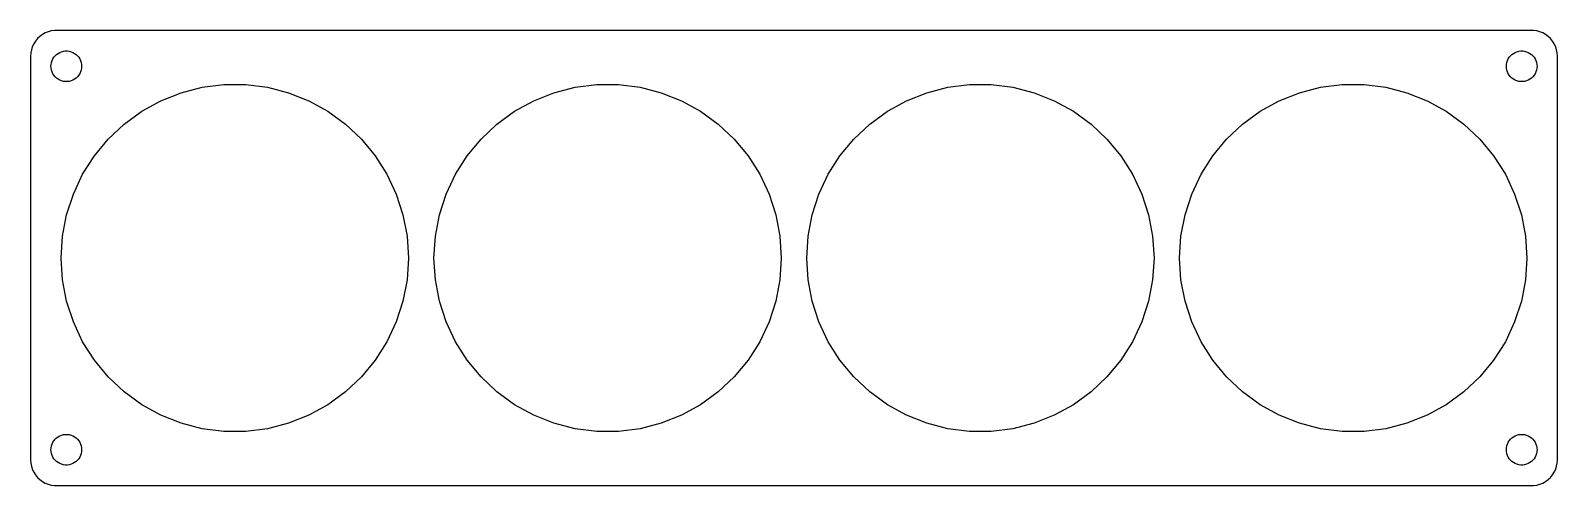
# Model space of a CAD drawing. Header units: metres. Extents: x -150 to 150, y -44 to 44.
import ezdxf

# ---------------------------------------------------------------- set-up
doc = ezdxf.new("R2010")
doc.units = ezdxf.units.M

msp = doc.modelspace()

# ---------------------------------------------------------------- linework, layer by layer
for p, q in [((-148.882, 41.9088), (-149.149, 41.3406)), ((-148.545, 42.4389), (-148.882, 41.9088)), ((-148.145, 42.9227), (-148.545, 42.4389)), ((-147.687, 43.3526), (-148.145, 42.9227)), ((-147.179, 43.7216), (-147.687, 43.3526)), ((-146.629, 44.0241), (-147.179, 43.7216)), ((-146.045, 44.2553), (-146.629, 44.0241)), ((-145.437, 44.4114), (-146.045, 44.2553)), ((-144.814, 44.4901), (-145.437, 44.4114)), ((144.814, 44.4901), (-144.814, 44.4901)), ((145.437, 44.4114), (144.814, 44.4901)), ((146.045, 44.2553), (145.437, 44.4114)), ((146.629, 44.0241), (146.045, 44.2553)), ((147.179, 43.7216), (146.629, 44.0241)), ((147.687, 43.3526), (147.179, 43.7216)), ((148.145, 42.9227), (147.687, 43.3526)), ((148.545, 42.4389), (148.145, 42.9227)), ((148.882, 41.9088), (148.545, 42.4389)), ((149.149, 41.3406), (148.882, 41.9088)), ((-149.461, 40.1267), (-149.5, 39.5)), ((-149.5, 39.5), (-149.5, -39.5)), ((-149.343, 40.7434), (-149.461, 40.1267)), ((-149.149, 41.3406), (-149.343, 40.7434)), ((-145.289, 38.6044), (-145.129, 38.9453)), ((-145.129, 38.9453), (-144.927, 39.2634)), ((-144.927, 39.2634), (-144.687, 39.5536)), ((-144.687, 39.5536), (-144.412, 39.8115)), ((-144.412, 39.8115), (-144.107, 40.033)), ((-144.107, 40.033), (-143.777, 40.2145)), ((-143.777, 40.2145), (-143.427, 40.3532)), ((-143.427, 40.3532), (-143.062, 40.4469)), ((-143.062, 40.4469), (-142.688, 40.4941)), ((-142.688, 40.4941), (-142.312, 40.4941)), ((-142.312, 40.4941), (-141.938, 40.4469)), ((-141.938, 40.4469), (-141.573, 40.3532)), ((-141.573, 40.3532), (-141.223, 40.2145)), ((-141.223, 40.2145), (-140.893, 40.033)), ((-140.893, 40.033), (-140.588, 39.8115)), ((-140.588, 39.8115), (-140.313, 39.5536)), ((-140.313, 39.5536), (-140.073, 39.2634)), ((-140.073, 39.2634), (-139.871, 38.9453)), ((-139.871, 38.9453), (-139.711, 38.6044)), ((139.711, 38.6044), (139.871, 38.9453)), ((139.871, 38.9453), (140.073, 39.2634)), ((140.073, 39.2634), (140.313, 39.5536)), ((140.313, 39.5536), (140.588, 39.8115)), ((140.588, 39.8115), (140.893, 40.033)), ((140.893, 40.033), (141.223, 40.2145)), ((141.223, 40.2145), (141.573, 40.3532)), ((141.573, 40.3532), (141.938, 40.4469)), ((141.938, 40.4469), (142.312, 40.4941)), ((142.312, 40.4941), (142.688, 40.4941)), ((142.688, 40.4941), (143.062, 40.4469)), ((143.062, 40.4469), (143.427, 40.3532)), ((143.427, 40.3532), (143.777, 40.2145)), ((143.777, 40.2145), (144.107, 40.033)), ((144.107, 40.033), (144.412, 39.8115)), ((144.412, 39.8115), (144.687, 39.5536)), ((144.687, 39.5536), (144.927, 39.2634)), ((144.927, 39.2634), (145.129, 38.9453)), ((145.129, 38.9453), (145.289, 38.6044)), ((149.343, 40.7434), (149.149, 41.3406)), ((149.461, 40.1267), (149.343, 40.7434)), ((149.5, 39.5), (149.461, 40.1267)), ((149.5, -39.5), (149.5, 39.5)), ((-145.5, 37.5), (-145.476, 37.876)), ((-145.476, 37.124), (-145.5, 37.5)), ((-145.476, 37.876), (-145.406, 38.2461)), ((-145.406, 36.7539), (-145.476, 37.124)), ((-145.406, 38.2461), (-145.289, 38.6044)), ((-145.289, 36.3956), (-145.406, 36.7539)), ((-145.129, 36.0547), (-145.289, 36.3956)), ((-144.927, 35.7366), (-145.129, 36.0547)), ((-139.871, 36.0547), (-140.073, 35.7366)), ((-139.711, 36.3956), (-139.871, 36.0547)), ((-139.711, 38.6044), (-139.594, 38.2461)), ((-139.594, 36.7539), (-139.711, 36.3956)), ((-139.594, 38.2461), (-139.524, 37.876)), ((-139.524, 37.124), (-139.594, 36.7539)), ((-139.524, 37.876), (-139.5, 37.5)), ((-139.5, 37.5), (-139.524, 37.124)), ((139.5, 37.5), (139.524, 37.876)), ((139.524, 37.124), (139.5, 37.5)), ((139.524, 37.876), (139.594, 38.2461)), ((139.594, 36.7539), (139.524, 37.124)), ((139.594, 38.2461), (139.711, 38.6044)), ((139.711, 36.3956), (139.594, 36.7539)), ((139.871, 36.0547), (139.711, 36.3956)), ((140.073, 35.7366), (139.871, 36.0547)), ((145.129, 36.0547), (144.927, 35.7366)), ((145.289, 36.3956), (145.129, 36.0547)), ((145.289, 38.6044), (145.406, 38.2461)), ((145.406, 36.7539), (145.289, 36.3956)), ((145.406, 38.2461), (145.476, 37.876)), ((145.476, 37.124), (145.406, 36.7539)), ((145.476, 37.876), (145.5, 37.5)), ((145.5, 37.5), (145.476, 37.124)), ((-144.687, 35.4464), (-144.927, 35.7366)), ((-144.412, 35.1885), (-144.687, 35.4464)), ((-144.107, 34.967), (-144.412, 35.1885)), ((-143.777, 34.7855), (-144.107, 34.967)), ((-143.427, 34.6468), (-143.777, 34.7855)), ((-143.062, 34.5531), (-143.427, 34.6468)), ((-142.688, 34.5059), (-143.062, 34.5531)), ((-142.312, 34.5059), (-142.688, 34.5059)), ((-141.938, 34.5531), (-142.312, 34.5059)), ((-141.573, 34.6468), (-141.938, 34.5531)), ((-141.223, 34.7855), (-141.573, 34.6468)), ((-140.893, 34.967), (-141.223, 34.7855)), ((-140.588, 35.1885), (-140.893, 34.967)), ((-140.313, 35.4464), (-140.588, 35.1885)), ((-140.073, 35.7366), (-140.313, 35.4464)), ((-120.007, 32.3359), (-115.871, 33.3978)), ((-115.871, 33.3978), (-111.635, 33.9329)), ((-111.635, 33.9329), (-107.365, 33.9329)), ((-107.365, 33.9329), (-103.129, 33.3978)), ((-103.129, 33.3978), (-98.9934, 32.3359)), ((-47.0066, 32.3359), (-42.871, 33.3978)), ((-42.871, 33.3978), (-38.6349, 33.9329)), ((-38.6349, 33.9329), (-34.3651, 33.9329)), ((-34.3651, 33.9329), (-30.129, 33.3978)), ((-30.129, 33.3978), (-25.9934, 32.3359)), ((25.9934, 32.3359), (30.129, 33.3978)), ((30.129, 33.3978), (34.3651, 33.9329)), ((34.3651, 33.9329), (38.6349, 33.9329)), ((38.6349, 33.9329), (42.871, 33.3978)), ((42.871, 33.3978), (47.0066, 32.3359)), ((98.9934, 32.3359), (103.129, 33.3978)), ((103.129, 33.3978), (107.365, 33.9329)), ((107.365, 33.9329), (111.635, 33.9329)), ((111.635, 33.9329), (115.871, 33.3978)), ((115.871, 33.3978), (120.007, 32.3359)), ((140.313, 35.4464), (140.073, 35.7366)), ((140.588, 35.1885), (140.313, 35.4464)), ((140.893, 34.967), (140.588, 35.1885)), ((141.223, 34.7855), (140.893, 34.967)), ((141.573, 34.6468), (141.223, 34.7855)), ((141.938, 34.5531), (141.573, 34.6468)), ((142.312, 34.5059), (141.938, 34.5531)), ((142.688, 34.5059), (142.312, 34.5059)), ((143.062, 34.5531), (142.688, 34.5059)), ((143.427, 34.6468), (143.062, 34.5531)), ((143.777, 34.7855), (143.427, 34.6468)), ((144.107, 34.967), (143.777, 34.7855)), ((144.412, 35.1885), (144.107, 34.967)), ((144.687, 35.4464), (144.412, 35.1885)), ((144.927, 35.7366), (144.687, 35.4464)), ((-127.718, 28.7071), (-123.976, 30.7641)), ((-123.976, 30.7641), (-120.007, 32.3359)), ((-98.9934, 32.3359), (-95.0235, 30.7641)), ((-95.0235, 30.7641), (-91.2819, 28.7071)), ((-54.7181, 28.7071), (-50.9765, 30.7641)), ((-50.9765, 30.7641), (-47.0066, 32.3359)), ((-25.9934, 32.3359), (-22.0235, 30.7641)), ((-22.0235, 30.7641), (-18.2819, 28.7071)), ((18.2819, 28.7071), (22.0235, 30.7641)), ((22.0235, 30.7641), (25.9934, 32.3359)), ((47.0066, 32.3359), (50.9765, 30.7641)), ((50.9765, 30.7641), (54.7181, 28.7071)), ((91.2819, 28.7071), (95.0235, 30.7641)), ((95.0235, 30.7641), (98.9934, 32.3359)), ((120.007, 32.3359), (123.976, 30.7641)), ((123.976, 30.7641), (127.718, 28.7071)), ((-131.172, 26.1974), (-127.718, 28.7071)), ((-91.2819, 28.7071), (-87.8276, 26.1974)), ((-58.1724, 26.1974), (-54.7181, 28.7071)), ((-18.2819, 28.7071), (-14.8276, 26.1974)), ((14.8276, 26.1974), (18.2819, 28.7071)), ((54.7181, 28.7071), (58.1724, 26.1974)), ((87.8276, 26.1974), (91.2819, 28.7071)), ((127.718, 28.7071), (131.172, 26.1974)), ((-134.285, 23.2746), (-131.172, 26.1974)), ((-87.8276, 26.1974), (-84.7151, 23.2746)), ((-61.2849, 23.2746), (-58.1724, 26.1974)), ((-14.8276, 26.1974), (-11.7151, 23.2746)), ((11.7151, 23.2746), (14.8276, 26.1974)), ((58.1724, 26.1974), (61.2849, 23.2746)), ((84.7151, 23.2746), (87.8276, 26.1974)), ((131.172, 26.1974), (134.285, 23.2746)), ((-137.007, 19.9847), (-134.285, 23.2746)), ((-84.7151, 23.2746), (-81.9934, 19.9847)), ((-64.0066, 19.9847), (-61.2849, 23.2746)), ((-11.7151, 23.2746), (-8.99341, 19.9847)), ((8.99341, 19.9847), (11.7151, 23.2746)), ((61.2849, 23.2746), (64.0066, 19.9847)), ((81.9934, 19.9847), (84.7151, 23.2746)), ((134.285, 23.2746), (137.007, 19.9847)), ((-139.294, 16.3796), (-137.007, 19.9847)), ((-81.9934, 19.9847), (-79.7056, 16.3796)), ((-66.2944, 16.3796), (-64.0066, 19.9847)), ((-8.99341, 19.9847), (-6.70557, 16.3796)), ((6.70557, 16.3796), (8.99341, 19.9847)), ((64.0066, 19.9847), (66.2944, 16.3796)), ((79.7056, 16.3796), (81.9934, 19.9847)), ((137.007, 19.9847), (139.294, 16.3796)), ((-141.112, 12.5162), (-139.294, 16.3796)), ((-79.7056, 16.3796), (-77.8876, 12.5162)), ((-68.1124, 12.5162), (-66.2944, 16.3796)), ((-6.70557, 16.3796), (-4.88759, 12.5162)), ((4.88759, 12.5162), (6.70557, 16.3796)), ((66.2944, 16.3796), (68.1124, 12.5162)), ((77.8876, 12.5162), (79.7056, 16.3796)), ((139.294, 16.3796), (141.112, 12.5162)), ((-142.432, 8.45544), (-141.112, 12.5162)), ((-77.8876, 12.5162), (-76.5682, 8.45544)), ((-69.4318, 8.45544), (-68.1124, 12.5162)), ((-4.88759, 12.5162), (-3.56816, 8.45544)), ((3.56816, 8.45544), (4.88759, 12.5162)), ((68.1124, 12.5162), (69.4318, 8.45544)), ((76.5682, 8.45544), (77.8876, 12.5162)), ((141.112, 12.5162), (142.432, 8.45544)), ((-143.232, 4.26132), (-142.432, 8.45544)), ((-76.5682, 8.45544), (-75.7681, 4.26132)), ((-70.2319, 4.26132), (-69.4318, 8.45544)), ((-3.56816, 8.45544), (-2.7681, 4.26132)), ((2.7681, 4.26132), (3.56816, 8.45544)), ((69.4318, 8.45544), (70.2319, 4.26132)), ((75.7681, 4.26132), (76.5682, 8.45544)), ((142.432, 8.45544), (143.232, 4.26132)), ((-143.5, 0), (-143.232, 4.26132)), ((-75.7681, 4.26132), (-75.5, 0)), ((-70.5, 0), (-70.2319, 4.26132)), ((-2.7681, 4.26132), (-2.5, 0)), ((2.5, 0), (2.7681, 4.26132)), ((70.2319, 4.26132), (70.5, 0)), ((75.5, 0), (75.7681, 4.26132)), ((143.232, 4.26132), (143.5, 0)), ((-143.232, -4.26132), (-143.5, 0)), ((-75.5, 0), (-75.7681, -4.26132)), ((-70.2319, -4.26132), (-70.5, 0)), ((-2.5, 0), (-2.7681, -4.26132)), ((2.7681, -4.26132), (2.5, 0)), ((70.5, 0), (70.2319, -4.26132)), ((75.7681, -4.26132), (75.5, 0)), ((143.5, 0), (143.232, -4.26132)), ((-142.432, -8.45544), (-143.232, -4.26132)), ((-75.7681, -4.26132), (-76.5682, -8.45544)), ((-69.4318, -8.45544), (-70.2319, -4.26132)), ((-2.7681, -4.26132), (-3.56816, -8.45544)), ((3.56816, -8.45544), (2.7681, -4.26132)), ((70.2319, -4.26132), (69.4318, -8.45544)), ((76.5682, -8.45544), (75.7681, -4.26132)), ((143.232, -4.26132), (142.432, -8.45544)), ((-141.112, -12.5162), (-142.432, -8.45544)), ((-76.5682, -8.45544), (-77.8876, -12.5162)), ((-68.1124, -12.5162), (-69.4318, -8.45544)), ((-3.56816, -8.45544), (-4.88759, -12.5162)), ((4.88759, -12.5162), (3.56816, -8.45544)), ((69.4318, -8.45544), (68.1124, -12.5162)), ((77.8876, -12.5162), (76.5682, -8.45544)), ((142.432, -8.45544), (141.112, -12.5162)), ((-139.294, -16.3796), (-141.112, -12.5162)), ((-77.8876, -12.5162), (-79.7056, -16.3796)), ((-66.2944, -16.3796), (-68.1124, -12.5162)), ((-4.88759, -12.5162), (-6.70557, -16.3796)), ((6.70557, -16.3796), (4.88759, -12.5162)), ((68.1124, -12.5162), (66.2944, -16.3796)), ((79.7056, -16.3796), (77.8876, -12.5162)), ((141.112, -12.5162), (139.294, -16.3796)), ((-137.007, -19.9847), (-139.294, -16.3796)), ((-79.7056, -16.3796), (-81.9934, -19.9847)), ((-64.0066, -19.9847), (-66.2944, -16.3796)), ((-6.70557, -16.3796), (-8.99341, -19.9847)), ((8.99341, -19.9847), (6.70557, -16.3796)), ((66.2944, -16.3796), (64.0066, -19.9847)), ((81.9934, -19.9847), (79.7056, -16.3796)), ((139.294, -16.3796), (137.007, -19.9847)), ((-134.285, -23.2746), (-137.007, -19.9847)), ((-81.9934, -19.9847), (-84.7151, -23.2746)), ((-61.2849, -23.2746), (-64.0066, -19.9847)), ((-8.99341, -19.9847), (-11.7151, -23.2746)), ((11.7151, -23.2746), (8.99341, -19.9847)), ((64.0066, -19.9847), (61.2849, -23.2746)), ((84.7151, -23.2746), (81.9934, -19.9847)), ((137.007, -19.9847), (134.285, -23.2746)), ((-131.172, -26.1974), (-134.285, -23.2746)), ((-84.7151, -23.2746), (-87.8276, -26.1974)), ((-58.1724, -26.1974), (-61.2849, -23.2746)), ((-11.7151, -23.2746), (-14.8276, -26.1974)), ((14.8276, -26.1974), (11.7151, -23.2746)), ((61.2849, -23.2746), (58.1724, -26.1974)), ((87.8276, -26.1974), (84.7151, -23.2746)), ((134.285, -23.2746), (131.172, -26.1974)), ((-127.718, -28.7071), (-131.172, -26.1974)), ((-87.8276, -26.1974), (-91.2819, -28.7071)), ((-54.7181, -28.7071), (-58.1724, -26.1974)), ((-14.8276, -26.1974), (-18.2819, -28.7071)), ((18.2819, -28.7071), (14.8276, -26.1974)), ((58.1724, -26.1974), (54.7181, -28.7071)), ((91.2819, -28.7071), (87.8276, -26.1974)), ((131.172, -26.1974), (127.718, -28.7071)), ((-123.976, -30.7641), (-127.718, -28.7071)), ((-91.2819, -28.7071), (-95.0235, -30.7641)), ((-50.9765, -30.7641), (-54.7181, -28.7071)), ((-18.2819, -28.7071), (-22.0235, -30.7641)), ((22.0235, -30.7641), (18.2819, -28.7071)), ((54.7181, -28.7071), (50.9765, -30.7641)), ((95.0235, -30.7641), (91.2819, -28.7071)), ((127.718, -28.7071), (123.976, -30.7641)), ((-120.007, -32.3359), (-123.976, -30.7641)), ((-115.871, -33.3978), (-120.007, -32.3359)), ((-98.9934, -32.3359), (-103.129, -33.3978)), ((-95.0235, -30.7641), (-98.9934, -32.3359)), ((-47.0066, -32.3359), (-50.9765, -30.7641)), ((-42.871, -33.3978), (-47.0066, -32.3359)), ((-25.9934, -32.3359), (-30.129, -33.3978)), ((-22.0235, -30.7641), (-25.9934, -32.3359)), ((25.9934, -32.3359), (22.0235, -30.7641)), ((30.129, -33.3978), (25.9934, -32.3359)), ((47.0066, -32.3359), (42.871, -33.3978)), ((50.9765, -30.7641), (47.0066, -32.3359)), ((98.9934, -32.3359), (95.0235, -30.7641)), ((103.129, -33.3978), (98.9934, -32.3359)), ((120.007, -32.3359), (115.871, -33.3978)), ((123.976, -30.7641), (120.007, -32.3359)), ((-145.129, -36.0547), (-144.927, -35.7366)), ((-144.927, -35.7366), (-144.687, -35.4464)), ((-144.687, -35.4464), (-144.412, -35.1885)), ((-144.412, -35.1885), (-144.107, -34.967)), ((-144.107, -34.967), (-143.777, -34.7855)), ((-143.777, -34.7855), (-143.427, -34.6468)), ((-143.427, -34.6468), (-143.062, -34.5531)), ((-143.062, -34.5531), (-142.688, -34.5059)), ((-142.688, -34.5059), (-142.312, -34.5059)), ((-142.312, -34.5059), (-141.938, -34.5531)), ((-141.938, -34.5531), (-141.573, -34.6468)), ((-141.573, -34.6468), (-141.223, -34.7855)), ((-141.223, -34.7855), (-140.893, -34.967)), ((-140.893, -34.967), (-140.588, -35.1885)), ((-140.588, -35.1885), (-140.313, -35.4464)), ((-140.313, -35.4464), (-140.073, -35.7366)), ((-140.073, -35.7366), (-139.871, -36.0547)), ((-111.635, -33.9329), (-115.871, -33.3978)), ((-107.365, -33.9329), (-111.635, -33.9329)), ((-103.129, -33.3978), (-107.365, -33.9329)), ((-38.6349, -33.9329), (-42.871, -33.3978)), ((-34.3651, -33.9329), (-38.6349, -33.9329)), ((-30.129, -33.3978), (-34.3651, -33.9329)), ((34.3651, -33.9329), (30.129, -33.3978)), ((38.6349, -33.9329), (34.3651, -33.9329)), ((42.871, -33.3978), (38.6349, -33.9329)), ((107.365, -33.9329), (103.129, -33.3978)), ((111.635, -33.9329), (107.365, -33.9329)), ((115.871, -33.3978), (111.635, -33.9329)), ((139.871, -36.0547), (140.073, -35.7366)), ((140.073, -35.7366), (140.313, -35.4464)), ((140.313, -35.4464), (140.588, -35.1885)), ((140.588, -35.1885), (140.893, -34.967)), ((140.893, -34.967), (141.223, -34.7855)), ((141.223, -34.7855), (141.573, -34.6468)), ((141.573, -34.6468), (141.938, -34.5531)), ((141.938, -34.5531), (142.312, -34.5059)), ((142.312, -34.5059), (142.688, -34.5059)), ((142.688, -34.5059), (143.062, -34.5531)), ((143.062, -34.5531), (143.427, -34.6468)), ((143.427, -34.6468), (143.777, -34.7855)), ((143.777, -34.7855), (144.107, -34.967)), ((144.107, -34.967), (144.412, -35.1885)), ((144.412, -35.1885), (144.687, -35.4464)), ((144.687, -35.4464), (144.927, -35.7366)), ((144.927, -35.7366), (145.129, -36.0547)), ((-145.5, -37.5), (-145.476, -37.124)), ((-145.476, -37.876), (-145.5, -37.5)), ((-145.476, -37.124), (-145.406, -36.7539)), ((-145.406, -38.2461), (-145.476, -37.876)), ((-145.406, -36.7539), (-145.289, -36.3956)), ((-145.289, -38.6044), (-145.406, -38.2461)), ((-145.289, -36.3956), (-145.129, -36.0547)), ((-145.129, -38.9453), (-145.289, -38.6044)), ((-139.871, -36.0547), (-139.711, -36.3956)), ((-139.711, -38.6044), (-139.871, -38.9453)), ((-139.711, -36.3956), (-139.594, -36.7539)), ((-139.594, -38.2461), (-139.711, -38.6044)), ((-139.594, -36.7539), (-139.524, -37.124)), ((-139.524, -37.876), (-139.594, -38.2461)), ((-139.524, -37.124), (-139.5, -37.5)), ((-139.5, -37.5), (-139.524, -37.876)), ((139.5, -37.5), (139.524, -37.124)), ((139.524, -37.876), (139.5, -37.5)), ((139.524, -37.124), (139.594, -36.7539)), ((139.594, -38.2461), (139.524, -37.876)), ((139.594, -36.7539), (139.711, -36.3956)), ((139.711, -38.6044), (139.594, -38.2461)), ((139.711, -36.3956), (139.871, -36.0547)), ((139.871, -38.9453), (139.711, -38.6044)), ((145.129, -36.0547), (145.289, -36.3956)), ((145.289, -38.6044), (145.129, -38.9453)), ((145.289, -36.3956), (145.406, -36.7539)), ((145.406, -38.2461), (145.289, -38.6044)), ((145.406, -36.7539), (145.476, -37.124)), ((145.476, -37.876), (145.406, -38.2461)), ((145.476, -37.124), (145.5, -37.5)), ((145.5, -37.5), (145.476, -37.876)), ((-149.5, -39.5), (-149.461, -40.1267)), ((-149.461, -40.1267), (-149.343, -40.7434)), ((-149.343, -40.7434), (-149.149, -41.3406)), ((-149.149, -41.3406), (-148.882, -41.9088)), ((-144.927, -39.2634), (-145.129, -38.9453)), ((-144.687, -39.5536), (-144.927, -39.2634)), ((-144.412, -39.8115), (-144.687, -39.5536)), ((-144.107, -40.033), (-144.412, -39.8115)), ((-143.777, -40.2145), (-144.107, -40.033)), ((-143.427, -40.3532), (-143.777, -40.2145)), ((-143.062, -40.4469), (-143.427, -40.3532)), ((-142.688, -40.4941), (-143.062, -40.4469)), ((-142.312, -40.4941), (-142.688, -40.4941)), ((-141.938, -40.4469), (-142.312, -40.4941)), ((-141.573, -40.3532), (-141.938, -40.4469)), ((-141.223, -40.2145), (-141.573, -40.3532)), ((-140.893, -40.033), (-141.223, -40.2145)), ((-140.588, -39.8115), (-140.893, -40.033)), ((-140.313, -39.5536), (-140.588, -39.8115)), ((-140.073, -39.2634), (-140.313, -39.5536)), ((-139.871, -38.9453), (-140.073, -39.2634)), ((140.073, -39.2634), (139.871, -38.9453)), ((140.313, -39.5536), (140.073, -39.2634)), ((140.588, -39.8115), (140.313, -39.5536)), ((140.893, -40.033), (140.588, -39.8115)), ((141.223, -40.2145), (140.893, -40.033)), ((141.573, -40.3532), (141.223, -40.2145)), ((141.938, -40.4469), (141.573, -40.3532)), ((142.312, -40.4941), (141.938, -40.4469)), ((142.688, -40.4941), (142.312, -40.4941)), ((143.062, -40.4469), (142.688, -40.4941)), ((143.427, -40.3532), (143.062, -40.4469)), ((143.777, -40.2145), (143.427, -40.3532)), ((144.107, -40.033), (143.777, -40.2145)), ((144.412, -39.8115), (144.107, -40.033)), ((144.687, -39.5536), (144.412, -39.8115)), ((144.927, -39.2634), (144.687, -39.5536)), ((145.129, -38.9453), (144.927, -39.2634)), ((148.882, -41.9088), (149.149, -41.3406)), ((149.149, -41.3406), (149.343, -40.7434)), ((149.343, -40.7434), (149.461, -40.1267)), ((149.461, -40.1267), (149.5, -39.5)), ((-148.882, -41.9088), (-148.545, -42.4389)), ((-148.545, -42.4389), (-148.145, -42.9227)), ((-148.145, -42.9227), (-147.687, -43.3526)), ((-147.687, -43.3526), (-147.179, -43.7216)), ((-147.179, -43.7216), (-146.629, -44.0241)), ((-146.629, -44.0241), (-146.045, -44.2553)), ((-146.045, -44.2553), (-145.437, -44.4114)), ((-145.437, -44.4114), (-144.814, -44.4901)), ((-144.814, -44.4901), (144.814, -44.4901)), ((144.814, -44.4901), (145.437, -44.4114)), ((145.437, -44.4114), (146.045, -44.2553)), ((146.045, -44.2553), (146.629, -44.0241)), ((146.629, -44.0241), (147.179, -43.7216)), ((147.179, -43.7216), (147.687, -43.3526)), ((147.687, -43.3526), (148.145, -42.9227)), ((148.145, -42.9227), (148.545, -42.4389)), ((148.545, -42.4389), (148.882, -41.9088))]:
    msp.add_line(p, q)

doc.saveas('drawing.dxf')
